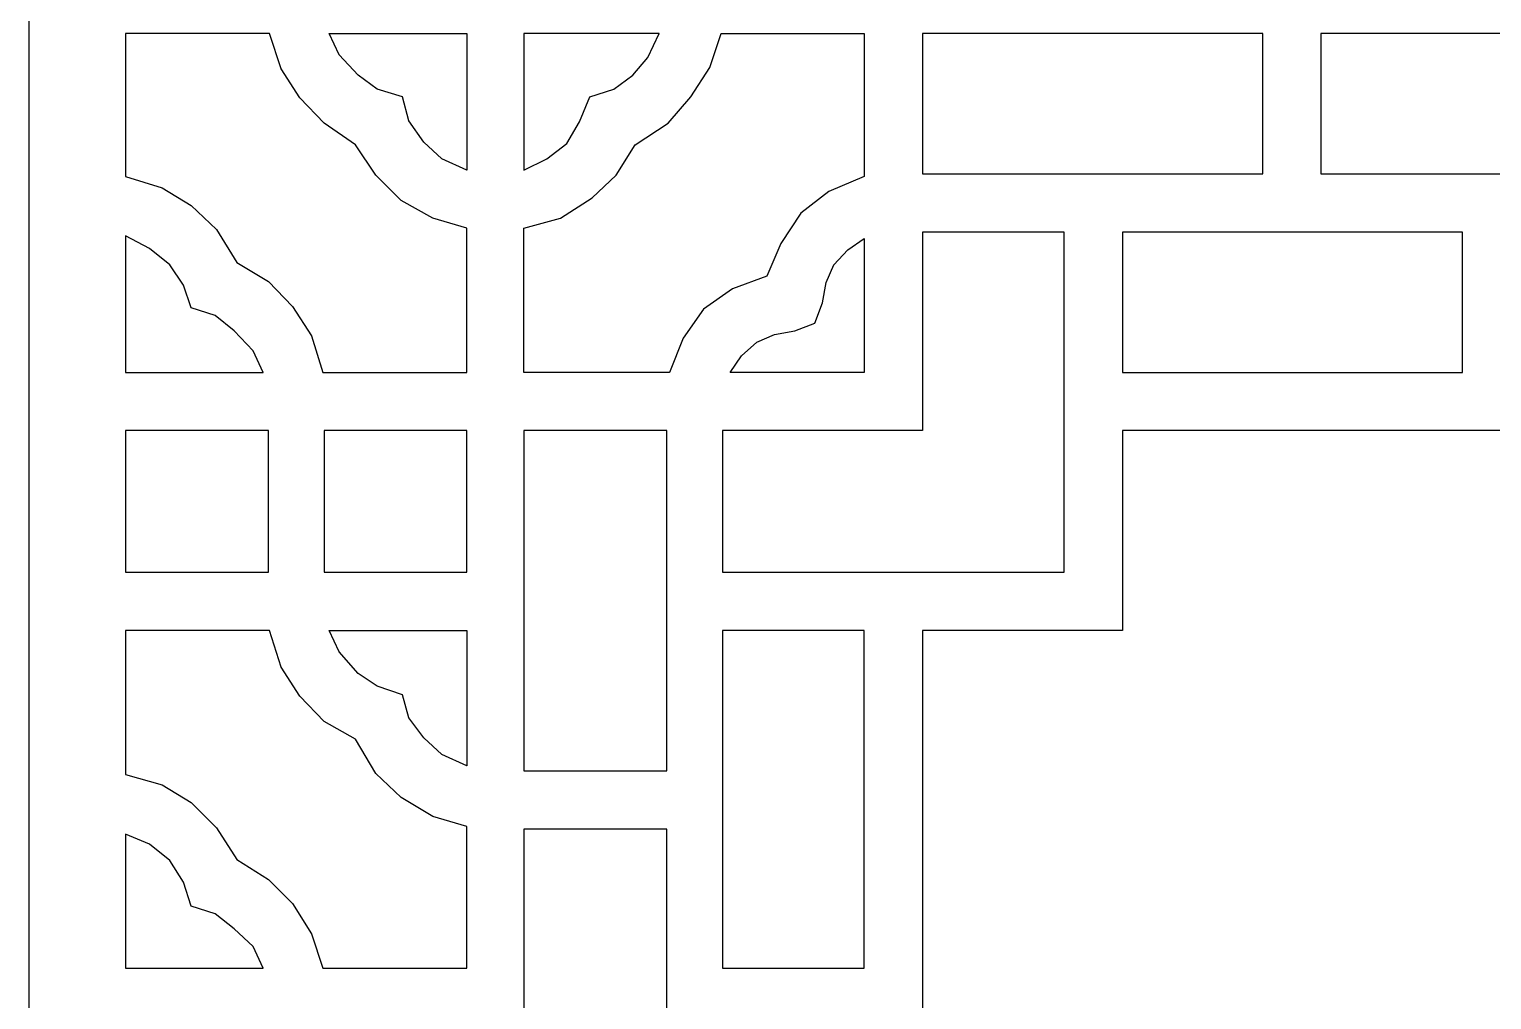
# Model space of a CAD drawing. Header units: centimetres. Extents: x -7.3 to 6.6, y -14.2 to 14.1.
# Drawn here: x -7.28 to -0.32, y 7.09 to 11.71 of the extents above; entities that cross this region are included whole.
import ezdxf

# ---------------------------------------------------------------- set-up
doc = ezdxf.new("R2010")
doc.units = ezdxf.units.CM
doc.header["$MEASUREMENT"] = 0

msp = doc.modelspace()

# ---------------------------------------------------------------- linework, layer by layer
at = {"color": 242}
for points, knots in [([(-7.28151, 14.0501), (-7.28151, 14.0501), (-7.28151, 0.1289), (-7.28151, 0.1289), (-7.28151, 0.1289), (-7.28151, 0.1289), (6.62763, 0.1289), (6.62763, 0.1289), (6.62763, 0.1289), (6.62763, 0.1289), (6.62763, 14.0501), (6.62763, 14.0501), (6.62763, 14.0501), (6.62763, 14.0501), (-7.28151, 14.0501), (-7.28151, 14.0501)], [0, 0, 0, 0, 0.2, 0.2, 0.2, 0.2, 0.4, 0.4, 0.4, 0.4, 0.6, 0.6, 0.6, 0.6, 1, 1, 1, 1]), ([(-5.88459, 10.07605), (-5.88459, 10.07605), (-5.93874, 10.25069), (-5.93874, 10.25069), (-5.93874, 10.25069), (-5.93874, 10.25069), (-6.02908, 10.38916), (-6.02908, 10.38916), (-6.02908, 10.38916), (-6.02908, 10.38916), (-6.14351, 10.50959), (-6.14351, 10.50959), (-6.14351, 10.50959), (-6.14351, 10.50959), (-6.29403, 10.59989), (-6.29403, 10.59989), (-6.29403, 10.59989), (-6.29403, 10.59989), (-6.39033, 10.75643), (-6.39033, 10.75643), (-6.39033, 10.75643), (-6.39033, 10.75643), (-6.51078, 10.87093), (-6.51078, 10.87093), (-6.51078, 10.87093), (-6.51078, 10.87093), (-6.6493, 10.95517), (-6.6493, 10.95517), (-6.6493, 10.95517), (-6.6493, 10.95517), (-6.8239, 11.00935), (-6.8239, 11.00935), (-6.8239, 11.00935), (-6.8239, 11.00935), (-6.8239, 11.68975), (-6.8239, 11.68975), (-6.8239, 11.68975), (-6.8239, 11.68975), (-6.13744, 11.68975), (-6.13744, 11.68975), (-6.13744, 11.68975), (-6.13744, 11.68975), (-6.08326, 11.52113), (-6.08326, 11.52113), (-6.08326, 11.52113), (-6.08326, 11.52113), (-5.99295, 11.38271), (-5.99295, 11.38271), (-5.99295, 11.38271), (-5.99295, 11.38271), (-5.87853, 11.26222), (-5.87853, 11.26222), (-5.87853, 11.26222), (-5.87853, 11.26222), (-5.72802, 11.1599), (-5.72802, 11.1599), (-5.72802, 11.1599), (-5.72802, 11.1599), (-5.63167, 11.0154), (-5.63167, 11.0154), (-5.63167, 11.0154), (-5.63167, 11.0154), (-5.51122, 10.89493), (-5.51122, 10.89493), (-5.51122, 10.89493), (-5.51122, 10.89493), (-5.36072, 10.81069), (-5.36072, 10.81069), (-5.36072, 10.81069), (-5.36072, 10.81069), (-5.19813, 10.76245), (-5.19813, 10.76245), (-5.19813, 10.76245), (-5.19813, 10.76245), (-5.19813, 10.07605), (-5.19813, 10.07605), (-5.19813, 10.07605), (-5.19813, 10.07605), (-5.88459, 10.07605), (-5.88459, 10.07605)], [0, 0, 0, 0, 0.047619, 0.047619, 0.047619, 0.047619, 0.0952381, 0.0952381, 0.0952381, 0.0952381, 0.1428571, 0.1428571, 0.1428571, 0.1428571, 0.1904762, 0.1904762, 0.1904762, 0.1904762, 0.2380952, 0.2380952, 0.2380952, 0.2380952, 0.2857143, 0.2857143, 0.2857143, 0.2857143, 0.3333333, 0.3333333, 0.3333333, 0.3333333, 0.3809524, 0.3809524, 0.3809524, 0.3809524, 0.4285714, 0.4285714, 0.4285714, 0.4285714, 0.4761905, 0.4761905, 0.4761905, 0.4761905, 0.5238095, 0.5238095, 0.5238095, 0.5238095, 0.5714286, 0.5714286, 0.5714286, 0.5714286, 0.6190476, 0.6190476, 0.6190476, 0.6190476, 0.6666667, 0.6666667, 0.6666667, 0.6666667, 0.7142857, 0.7142857, 0.7142857, 0.7142857, 0.7619048, 0.7619048, 0.7619048, 0.7619048, 0.8095238, 0.8095238, 0.8095238, 0.8095238, 0.8571429, 0.8571429, 0.8571429, 0.8571429, 0.9047619, 0.9047619, 0.9047619, 0.9047619, 1, 1, 1, 1]), ([(-5.19813, 11.03946), (-5.19813, 11.03946), (-5.19813, 11.68975), (-5.19813, 11.68975), (-5.19813, 11.68975), (-5.19813, 11.68975), (-5.85446, 11.68975), (-5.85446, 11.68975), (-5.85446, 11.68975), (-5.85446, 11.68975), (-5.80629, 11.58746), (-5.80629, 11.58746), (-5.80629, 11.58746), (-5.80629, 11.58746), (-5.71595, 11.49108), (-5.71595, 11.49108), (-5.71595, 11.49108), (-5.71595, 11.49108), (-5.62564, 11.4248), (-5.62564, 11.4248), (-5.62564, 11.4248), (-5.62564, 11.4248), (-5.50524, 11.38871), (-5.50524, 11.38871), (-5.50524, 11.38871), (-5.50524, 11.38871), (-5.47509, 11.27428), (-5.47509, 11.27428), (-5.47509, 11.27428), (-5.47509, 11.27428), (-5.40286, 11.17194), (-5.40286, 11.17194), (-5.40286, 11.17194), (-5.40286, 11.17194), (-5.31855, 11.09366), (-5.31855, 11.09366), (-5.31855, 11.09366), (-5.31855, 11.09366), (-5.19813, 11.03946), (-5.19813, 11.03946)], [0, 0, 0, 0, 0.0909091, 0.0909091, 0.0909091, 0.0909091, 0.1818182, 0.1818182, 0.1818182, 0.1818182, 0.2727273, 0.2727273, 0.2727273, 0.2727273, 0.3636364, 0.3636364, 0.3636364, 0.3636364, 0.4545455, 0.4545455, 0.4545455, 0.4545455, 0.5454545, 0.5454545, 0.5454545, 0.5454545, 0.6363636, 0.6363636, 0.6363636, 0.6363636, 0.7272727, 0.7272727, 0.7272727, 0.7272727, 0.8181818, 0.8181818, 0.8181818, 0.8181818, 1, 1, 1, 1]), ([(-4.9272, 11.68975), (-4.9272, 11.68975), (-4.28292, 11.68975), (-4.28292, 11.68975), (-4.28292, 11.68975), (-4.28292, 11.68975), (-4.3371, 11.5754), (-4.3371, 11.5754), (-4.3371, 11.5754), (-4.3371, 11.5754), (-4.40933, 11.49108), (-4.40933, 11.49108), (-4.40933, 11.49108), (-4.40933, 11.49108), (-4.49966, 11.4248), (-4.49966, 11.4248), (-4.49966, 11.4248), (-4.49966, 11.4248), (-4.61412, 11.38871), (-4.61412, 11.38871), (-4.61412, 11.38871), (-4.61412, 11.38871), (-4.66227, 11.26825), (-4.66227, 11.26825), (-4.66227, 11.26825), (-4.66227, 11.26825), (-4.72249, 11.16592), (-4.72249, 11.16592), (-4.72249, 11.16592), (-4.72249, 11.16592), (-4.81875, 11.09366), (-4.81875, 11.09366), (-4.81875, 11.09366), (-4.81875, 11.09366), (-4.9272, 11.03946), (-4.9272, 11.03946), (-4.9272, 11.03946), (-4.9272, 11.03946), (-4.9272, 11.68975), (-4.9272, 11.68975)], [0, 0, 0, 0, 0.0909091, 0.0909091, 0.0909091, 0.0909091, 0.1818182, 0.1818182, 0.1818182, 0.1818182, 0.2727273, 0.2727273, 0.2727273, 0.2727273, 0.3636364, 0.3636364, 0.3636364, 0.3636364, 0.4545455, 0.4545455, 0.4545455, 0.4545455, 0.5454545, 0.5454545, 0.5454545, 0.5454545, 0.6363636, 0.6363636, 0.6363636, 0.6363636, 0.7272727, 0.7272727, 0.7272727, 0.7272727, 0.8181818, 0.8181818, 0.8181818, 0.8181818, 1, 1, 1, 1]), ([(-3.30746, 11.00935), (-3.30746, 11.00935), (-3.30746, 11.68975), (-3.30746, 11.68975), (-3.30746, 11.68975), (-3.30746, 11.68975), (-3.98784, 11.68975), (-3.98784, 11.68975), (-3.98784, 11.68975), (-3.98784, 11.68975), (-4.0421, 11.52717), (-4.0421, 11.52717), (-4.0421, 11.52717), (-4.0421, 11.52717), (-4.13238, 11.38871), (-4.13238, 11.38871), (-4.13238, 11.38871), (-4.13238, 11.38871), (-4.24076, 11.26222), (-4.24076, 11.26222), (-4.24076, 11.26222), (-4.24076, 11.26222), (-4.39725, 11.1599), (-4.39725, 11.1599), (-4.39725, 11.1599), (-4.39725, 11.1599), (-4.48763, 11.0154), (-4.48763, 11.0154), (-4.48763, 11.0154), (-4.48763, 11.0154), (-4.60206, 10.90695), (-4.60206, 10.90695), (-4.60206, 10.90695), (-4.60206, 10.90695), (-4.75254, 10.81069), (-4.75254, 10.81069), (-4.75254, 10.81069), (-4.75254, 10.81069), (-4.9272, 10.76245), (-4.9272, 10.76245), (-4.9272, 10.76245), (-4.9272, 10.76245), (-4.9272, 10.07605), (-4.9272, 10.07605), (-4.9272, 10.07605), (-4.9272, 10.07605), (-4.23473, 10.07605), (-4.23473, 10.07605), (-4.23473, 10.07605), (-4.23473, 10.07605), (-4.1685, 10.23861), (-4.1685, 10.23861), (-4.1685, 10.23861), (-4.1685, 10.23861), (-4.07215, 10.37712), (-4.07215, 10.37712), (-4.07215, 10.37712), (-4.07215, 10.37712), (-3.9337, 10.47347), (-3.9337, 10.47347), (-3.9337, 10.47347), (-3.9337, 10.47347), (-3.7711, 10.53372), (-3.7711, 10.53372), (-3.7711, 10.53372), (-3.7711, 10.53372), (-3.70486, 10.69021), (-3.70486, 10.69021), (-3.70486, 10.69021), (-3.70486, 10.69021), (-3.60851, 10.83471), (-3.60851, 10.83471), (-3.60851, 10.83471), (-3.60851, 10.83471), (-3.47604, 10.93709), (-3.47604, 10.93709), (-3.47604, 10.93709), (-3.47604, 10.93709), (-3.30746, 11.00935), (-3.30746, 11.00935)], [0, 0, 0, 0, 0.047619, 0.047619, 0.047619, 0.047619, 0.0952381, 0.0952381, 0.0952381, 0.0952381, 0.1428571, 0.1428571, 0.1428571, 0.1428571, 0.1904762, 0.1904762, 0.1904762, 0.1904762, 0.2380952, 0.2380952, 0.2380952, 0.2380952, 0.2857143, 0.2857143, 0.2857143, 0.2857143, 0.3333333, 0.3333333, 0.3333333, 0.3333333, 0.3809524, 0.3809524, 0.3809524, 0.3809524, 0.4285714, 0.4285714, 0.4285714, 0.4285714, 0.4761905, 0.4761905, 0.4761905, 0.4761905, 0.5238095, 0.5238095, 0.5238095, 0.5238095, 0.5714286, 0.5714286, 0.5714286, 0.5714286, 0.6190476, 0.6190476, 0.6190476, 0.6190476, 0.6666667, 0.6666667, 0.6666667, 0.6666667, 0.7142857, 0.7142857, 0.7142857, 0.7142857, 0.7619048, 0.7619048, 0.7619048, 0.7619048, 0.8095238, 0.8095238, 0.8095238, 0.8095238, 0.8571429, 0.8571429, 0.8571429, 0.8571429, 0.9047619, 0.9047619, 0.9047619, 0.9047619, 1, 1, 1, 1]), ([(-3.0305, 11.02139), (-3.0305, 11.02139), (-3.0305, 11.68975), (-3.0305, 11.68975), (-3.0305, 11.68975), (-3.0305, 11.68975), (-1.41078, 11.68975), (-1.41078, 11.68975), (-1.41078, 11.68975), (-1.41078, 11.68975), (-1.41078, 11.02139), (-1.41078, 11.02139), (-1.41078, 11.02139), (-1.41078, 11.02139), (-3.0305, 11.02139), (-3.0305, 11.02139)], [0, 0, 0, 0, 0.2, 0.2, 0.2, 0.2, 0.4, 0.4, 0.4, 0.4, 0.6, 0.6, 0.6, 0.6, 1, 1, 1, 1]), ([(-1.1338, 11.68975), (-1.1338, 11.68975), (-0.32697, 11.68975), (-0.32697, 11.68975), (-0.32697, 11.68975), (-0.32697, 11.68975), (0.4799, 11.68975), (0.4799, 11.68975), (0.4799, 11.68975), (0.4799, 11.68975), (0.4799, 11.02139), (0.4799, 11.02139), (0.4799, 11.02139), (0.4799, 11.02139), (-0.32697, 11.02139), (-0.32697, 11.02139), (-0.32697, 11.02139), (-0.32697, 11.02139), (-1.1338, 11.02139), (-1.1338, 11.02139), (-1.1338, 11.02139), (-1.1338, 11.02139), (-1.1338, 11.68975), (-1.1338, 11.68975)], [0, 0, 0, 0, 0.1428571, 0.1428571, 0.1428571, 0.1428571, 0.2857143, 0.2857143, 0.2857143, 0.2857143, 0.4285714, 0.4285714, 0.4285714, 0.4285714, 0.5714286, 0.5714286, 0.5714286, 0.5714286, 0.7142857, 0.7142857, 0.7142857, 0.7142857, 1, 1, 1, 1]), ([(-6.16759, 10.07605), (-6.16759, 10.07605), (-6.8239, 10.07605), (-6.8239, 10.07605), (-6.8239, 10.07605), (-6.8239, 10.07605), (-6.8239, 10.72636), (-6.8239, 10.72636), (-6.8239, 10.72636), (-6.8239, 10.72636), (-6.70947, 10.66613), (-6.70947, 10.66613), (-6.70947, 10.66613), (-6.70947, 10.66613), (-6.61317, 10.58785), (-6.61317, 10.58785), (-6.61317, 10.58785), (-6.61317, 10.58785), (-6.5469, 10.49154), (-6.5469, 10.49154), (-6.5469, 10.49154), (-6.5469, 10.49154), (-6.51078, 10.38311), (-6.51078, 10.38311), (-6.51078, 10.38311), (-6.51078, 10.38311), (-6.39633, 10.34701), (-6.39633, 10.34701), (-6.39633, 10.34701), (-6.39633, 10.34701), (-6.30608, 10.27478), (-6.30608, 10.27478), (-6.30608, 10.27478), (-6.30608, 10.27478), (-6.21573, 10.17843), (-6.21573, 10.17843), (-6.21573, 10.17843), (-6.21573, 10.17843), (-6.16759, 10.07605), (-6.16759, 10.07605)], [0, 0, 0, 0, 0.0909091, 0.0909091, 0.0909091, 0.0909091, 0.1818182, 0.1818182, 0.1818182, 0.1818182, 0.2727273, 0.2727273, 0.2727273, 0.2727273, 0.3636364, 0.3636364, 0.3636364, 0.3636364, 0.4545455, 0.4545455, 0.4545455, 0.4545455, 0.5454545, 0.5454545, 0.5454545, 0.5454545, 0.6363636, 0.6363636, 0.6363636, 0.6363636, 0.7272727, 0.7272727, 0.7272727, 0.7272727, 0.8181818, 0.8181818, 0.8181818, 0.8181818, 1, 1, 1, 1]), ([(-3.98183, 9.79905), (-3.98183, 9.79905), (-3.0305, 9.79905), (-3.0305, 9.79905), (-3.0305, 9.79905), (-3.0305, 9.79905), (-3.0305, 10.74443), (-3.0305, 10.74443), (-3.0305, 10.74443), (-3.0305, 10.74443), (-2.35617, 10.74443), (-2.35617, 10.74443), (-2.35617, 10.74443), (-2.35617, 10.74443), (-2.35617, 9.12468), (-2.35617, 9.12468), (-2.35617, 9.12468), (-2.35617, 9.12468), (-3.98183, 9.12468), (-3.98183, 9.12468), (-3.98183, 9.12468), (-3.98183, 9.12468), (-3.98183, 9.79905), (-3.98183, 9.79905)], [0, 0, 0, 0, 0.1428571, 0.1428571, 0.1428571, 0.1428571, 0.2857143, 0.2857143, 0.2857143, 0.2857143, 0.4285714, 0.4285714, 0.4285714, 0.4285714, 0.5714286, 0.5714286, 0.5714286, 0.5714286, 0.7142857, 0.7142857, 0.7142857, 0.7142857, 1, 1, 1, 1]), ([(-2.0791, 10.07605), (-2.0791, 10.07605), (-2.0791, 10.74443), (-2.0791, 10.74443), (-2.0791, 10.74443), (-2.0791, 10.74443), (-0.45943, 10.74443), (-0.45943, 10.74443), (-0.45943, 10.74443), (-0.45943, 10.74443), (-0.45943, 10.07605), (-0.45943, 10.07605), (-0.45943, 10.07605), (-0.45943, 10.07605), (-2.0791, 10.07605), (-2.0791, 10.07605)], [0, 0, 0, 0, 0.2, 0.2, 0.2, 0.2, 0.4, 0.4, 0.4, 0.4, 0.6, 0.6, 0.6, 0.6, 1, 1, 1, 1]), ([(-3.94574, 10.07605), (-3.94574, 10.07605), (-3.30746, 10.07605), (-3.30746, 10.07605), (-3.30746, 10.07605), (-3.30746, 10.07605), (-3.30746, 10.71434), (-3.30746, 10.71434), (-3.30746, 10.71434), (-3.30746, 10.71434), (-3.38572, 10.66015), (-3.38572, 10.66015), (-3.38572, 10.66015), (-3.38572, 10.66015), (-3.45197, 10.58785), (-3.45197, 10.58785), (-3.45197, 10.58785), (-3.45197, 10.58785), (-3.48811, 10.50361), (-3.48811, 10.50361), (-3.48811, 10.50361), (-3.48811, 10.50361), (-3.50619, 10.40721), (-3.50619, 10.40721), (-3.50619, 10.40721), (-3.50619, 10.40721), (-3.54225, 10.31084), (-3.54225, 10.31084), (-3.54225, 10.31084), (-3.54225, 10.31084), (-3.63861, 10.27478), (-3.63861, 10.27478), (-3.63861, 10.27478), (-3.63861, 10.27478), (-3.73497, 10.2567), (-3.73497, 10.2567), (-3.73497, 10.2567), (-3.73497, 10.2567), (-3.81926, 10.22059), (-3.81926, 10.22059), (-3.81926, 10.22059), (-3.81926, 10.22059), (-3.89151, 10.15431), (-3.89151, 10.15431), (-3.89151, 10.15431), (-3.89151, 10.15431), (-3.94574, 10.07605), (-3.94574, 10.07605)], [0, 0, 0, 0, 0.0769231, 0.0769231, 0.0769231, 0.0769231, 0.1538462, 0.1538462, 0.1538462, 0.1538462, 0.2307692, 0.2307692, 0.2307692, 0.2307692, 0.3076923, 0.3076923, 0.3076923, 0.3076923, 0.3846154, 0.3846154, 0.3846154, 0.3846154, 0.4615385, 0.4615385, 0.4615385, 0.4615385, 0.5384615, 0.5384615, 0.5384615, 0.5384615, 0.6153846, 0.6153846, 0.6153846, 0.6153846, 0.6923077, 0.6923077, 0.6923077, 0.6923077, 0.7692308, 0.7692308, 0.7692308, 0.7692308, 0.8461538, 0.8461538, 0.8461538, 0.8461538, 1, 1, 1, 1]), ([(-6.14351, 9.12468), (-6.14351, 9.12468), (-6.8239, 9.12468), (-6.8239, 9.12468), (-6.8239, 9.12468), (-6.8239, 9.12468), (-6.8239, 9.79905), (-6.8239, 9.79905), (-6.8239, 9.79905), (-6.8239, 9.79905), (-6.14351, 9.79905), (-6.14351, 9.79905), (-6.14351, 9.79905), (-6.14351, 9.79905), (-6.14351, 9.12468), (-6.14351, 9.12468)], [0, 0, 0, 0, 0.2, 0.2, 0.2, 0.2, 0.4, 0.4, 0.4, 0.4, 0.6, 0.6, 0.6, 0.6, 1, 1, 1, 1]), ([(-5.19813, 9.12468), (-5.19813, 9.12468), (-5.87853, 9.12468), (-5.87853, 9.12468), (-5.87853, 9.12468), (-5.87853, 9.12468), (-5.87853, 9.79905), (-5.87853, 9.79905), (-5.87853, 9.79905), (-5.87853, 9.79905), (-5.19813, 9.79905), (-5.19813, 9.79905), (-5.19813, 9.79905), (-5.19813, 9.79905), (-5.19813, 9.12468), (-5.19813, 9.12468)], [0, 0, 0, 0, 0.2, 0.2, 0.2, 0.2, 0.4, 0.4, 0.4, 0.4, 0.6, 0.6, 0.6, 0.6, 1, 1, 1, 1]), ([(-4.9272, 9.79905), (-4.9272, 9.79905), (-4.24681, 9.79905), (-4.24681, 9.79905), (-4.24681, 9.79905), (-4.24681, 9.79905), (-4.24681, 8.17937), (-4.24681, 8.17937), (-4.24681, 8.17937), (-4.24681, 8.17937), (-4.9272, 8.17937), (-4.9272, 8.17937), (-4.9272, 8.17937), (-4.9272, 8.17937), (-4.9272, 9.79905), (-4.9272, 9.79905)], [0, 0, 0, 0, 0.2, 0.2, 0.2, 0.2, 0.4, 0.4, 0.4, 0.4, 0.6, 0.6, 0.6, 0.6, 1, 1, 1, 1]), ([(-3.0305, 8.84769), (-3.0305, 8.84769), (-2.0791, 8.84769), (-2.0791, 8.84769), (-2.0791, 8.84769), (-2.0791, 8.84769), (-2.0791, 9.79905), (-2.0791, 9.79905), (-2.0791, 9.79905), (-2.0791, 9.79905), (-0.32697, 9.79905), (-0.32697, 9.79905), (-0.32697, 9.79905), (-0.32697, 9.79905), (1.42526, 9.79905), (1.42526, 9.79905), (1.42526, 9.79905), (1.42526, 9.79905), (1.42526, 8.84769), (1.42526, 8.84769), (1.42526, 8.84769), (1.42526, 8.84769), (2.37658, 8.84769), (2.37658, 8.84769), (2.37658, 8.84769), (2.37658, 8.84769), (2.37658, 7.0895), (2.37658, 7.0895), (2.37658, 7.0895), (2.37658, 7.0895), (2.37658, 5.33732), (2.37658, 5.33732), (2.37658, 5.33732), (2.37658, 5.33732), (1.42526, 5.33732), (1.42526, 5.33732), (1.42526, 5.33732), (1.42526, 5.33732), (1.42526, 4.39201), (1.42526, 4.39201), (1.42526, 4.39201), (1.42526, 4.39201), (-0.32697, 4.39201), (-0.32697, 4.39201), (-0.32697, 4.39201), (-0.32697, 4.39201), (-2.0791, 4.39201), (-2.0791, 4.39201), (-2.0791, 4.39201), (-2.0791, 4.39201), (-2.0791, 5.33732), (-2.0791, 5.33732), (-2.0791, 5.33732), (-2.0791, 5.33732), (-3.0305, 5.33732), (-3.0305, 5.33732), (-3.0305, 5.33732), (-3.0305, 5.33732), (-3.0305, 7.0895), (-3.0305, 7.0895), (-3.0305, 7.0895), (-3.0305, 7.0895), (-3.0305, 8.84769), (-3.0305, 8.84769)], [0, 0, 0, 0, 0.0588235, 0.0588235, 0.0588235, 0.0588235, 0.1176471, 0.1176471, 0.1176471, 0.1176471, 0.1764706, 0.1764706, 0.1764706, 0.1764706, 0.2352941, 0.2352941, 0.2352941, 0.2352941, 0.2941176, 0.2941176, 0.2941176, 0.2941176, 0.3529412, 0.3529412, 0.3529412, 0.3529412, 0.4117647, 0.4117647, 0.4117647, 0.4117647, 0.4705882, 0.4705882, 0.4705882, 0.4705882, 0.5294118, 0.5294118, 0.5294118, 0.5294118, 0.5882353, 0.5882353, 0.5882353, 0.5882353, 0.6470588, 0.6470588, 0.6470588, 0.6470588, 0.7058824, 0.7058824, 0.7058824, 0.7058824, 0.7647059, 0.7647059, 0.7647059, 0.7647059, 0.8235294, 0.8235294, 0.8235294, 0.8235294, 0.8823529, 0.8823529, 0.8823529, 0.8823529, 1, 1, 1, 1]), ([(-6.8239, 8.84769), (-6.8239, 8.84769), (-6.13744, 8.84769), (-6.13744, 8.84769), (-6.13744, 8.84769), (-6.13744, 8.84769), (-6.08326, 8.67313), (-6.08326, 8.67313), (-6.08326, 8.67313), (-6.08326, 8.67313), (-5.99295, 8.5346), (-5.99295, 8.5346), (-5.99295, 8.5346), (-5.99295, 8.5346), (-5.87853, 8.4142), (-5.87853, 8.4142), (-5.87853, 8.4142), (-5.87853, 8.4142), (-5.72802, 8.32988), (-5.72802, 8.32988), (-5.72802, 8.32988), (-5.72802, 8.32988), (-5.63167, 8.16731), (-5.63167, 8.16731), (-5.63167, 8.16731), (-5.63167, 8.16731), (-5.51122, 8.05294), (-5.51122, 8.05294), (-5.51122, 8.05294), (-5.51122, 8.05294), (-5.36072, 7.96256), (-5.36072, 7.96256), (-5.36072, 7.96256), (-5.36072, 7.96256), (-5.19813, 7.9144), (-5.19813, 7.9144), (-5.19813, 7.9144), (-5.19813, 7.9144), (-5.19813, 7.24003), (-5.19813, 7.24003), (-5.19813, 7.24003), (-5.19813, 7.24003), (-5.88459, 7.24003), (-5.88459, 7.24003), (-5.88459, 7.24003), (-5.88459, 7.24003), (-5.93874, 7.40261), (-5.93874, 7.40261), (-5.93874, 7.40261), (-5.93874, 7.40261), (-6.02908, 7.54709), (-6.02908, 7.54709), (-6.02908, 7.54709), (-6.02908, 7.54709), (-6.14351, 7.66153), (-6.14351, 7.66153), (-6.14351, 7.66153), (-6.14351, 7.66153), (-6.29403, 7.75787), (-6.29403, 7.75787), (-6.29403, 7.75787), (-6.29403, 7.75787), (-6.39033, 7.90841), (-6.39033, 7.90841), (-6.39033, 7.90841), (-6.39033, 7.90841), (-6.51078, 8.02884), (-6.51078, 8.02884), (-6.51078, 8.02884), (-6.51078, 8.02884), (-6.6493, 8.11312), (-6.6493, 8.11312), (-6.6493, 8.11312), (-6.6493, 8.11312), (-6.8239, 8.16128), (-6.8239, 8.16128), (-6.8239, 8.16128), (-6.8239, 8.16128), (-6.8239, 8.84769), (-6.8239, 8.84769)], [0, 0, 0, 0, 0.047619, 0.047619, 0.047619, 0.047619, 0.0952381, 0.0952381, 0.0952381, 0.0952381, 0.1428571, 0.1428571, 0.1428571, 0.1428571, 0.1904762, 0.1904762, 0.1904762, 0.1904762, 0.2380952, 0.2380952, 0.2380952, 0.2380952, 0.2857143, 0.2857143, 0.2857143, 0.2857143, 0.3333333, 0.3333333, 0.3333333, 0.3333333, 0.3809524, 0.3809524, 0.3809524, 0.3809524, 0.4285714, 0.4285714, 0.4285714, 0.4285714, 0.4761905, 0.4761905, 0.4761905, 0.4761905, 0.5238095, 0.5238095, 0.5238095, 0.5238095, 0.5714286, 0.5714286, 0.5714286, 0.5714286, 0.6190476, 0.6190476, 0.6190476, 0.6190476, 0.6666667, 0.6666667, 0.6666667, 0.6666667, 0.7142857, 0.7142857, 0.7142857, 0.7142857, 0.7619048, 0.7619048, 0.7619048, 0.7619048, 0.8095238, 0.8095238, 0.8095238, 0.8095238, 0.8571429, 0.8571429, 0.8571429, 0.8571429, 0.9047619, 0.9047619, 0.9047619, 0.9047619, 1, 1, 1, 1]), ([(-5.19813, 8.20346), (-5.19813, 8.20346), (-5.19813, 8.84769), (-5.19813, 8.84769), (-5.19813, 8.84769), (-5.19813, 8.84769), (-5.85446, 8.84769), (-5.85446, 8.84769), (-5.85446, 8.84769), (-5.85446, 8.84769), (-5.80629, 8.74535), (-5.80629, 8.74535), (-5.80629, 8.74535), (-5.80629, 8.74535), (-5.71595, 8.64296), (-5.71595, 8.64296), (-5.71595, 8.64296), (-5.71595, 8.64296), (-5.62564, 8.58279), (-5.62564, 8.58279), (-5.62564, 8.58279), (-5.62564, 8.58279), (-5.50524, 8.54066), (-5.50524, 8.54066), (-5.50524, 8.54066), (-5.50524, 8.54066), (-5.47509, 8.43227), (-5.47509, 8.43227), (-5.47509, 8.43227), (-5.47509, 8.43227), (-5.40286, 8.33591), (-5.40286, 8.33591), (-5.40286, 8.33591), (-5.40286, 8.33591), (-5.31855, 8.25761), (-5.31855, 8.25761), (-5.31855, 8.25761), (-5.31855, 8.25761), (-5.19813, 8.20346), (-5.19813, 8.20346)], [0, 0, 0, 0, 0.0909091, 0.0909091, 0.0909091, 0.0909091, 0.1818182, 0.1818182, 0.1818182, 0.1818182, 0.2727273, 0.2727273, 0.2727273, 0.2727273, 0.3636364, 0.3636364, 0.3636364, 0.3636364, 0.4545455, 0.4545455, 0.4545455, 0.4545455, 0.5454545, 0.5454545, 0.5454545, 0.5454545, 0.6363636, 0.6363636, 0.6363636, 0.6363636, 0.7272727, 0.7272727, 0.7272727, 0.7272727, 0.8181818, 0.8181818, 0.8181818, 0.8181818, 1, 1, 1, 1]), ([(-3.98183, 8.84769), (-3.98183, 8.84769), (-3.30746, 8.84769), (-3.30746, 8.84769), (-3.30746, 8.84769), (-3.30746, 8.84769), (-3.30746, 7.24003), (-3.30746, 7.24003), (-3.30746, 7.24003), (-3.30746, 7.24003), (-3.98183, 7.24003), (-3.98183, 7.24003), (-3.98183, 7.24003), (-3.98183, 7.24003), (-3.98183, 8.84769), (-3.98183, 8.84769)], [0, 0, 0, 0, 0.2, 0.2, 0.2, 0.2, 0.4, 0.4, 0.4, 0.4, 0.6, 0.6, 0.6, 0.6, 1, 1, 1, 1]), ([(-6.16759, 7.24003), (-6.16759, 7.24003), (-6.8239, 7.24003), (-6.8239, 7.24003), (-6.8239, 7.24003), (-6.8239, 7.24003), (-6.8239, 7.87827), (-6.8239, 7.87827), (-6.8239, 7.87827), (-6.8239, 7.87827), (-6.70947, 7.83011), (-6.70947, 7.83011), (-6.70947, 7.83011), (-6.70947, 7.83011), (-6.61317, 7.75187), (-6.61317, 7.75187), (-6.61317, 7.75187), (-6.61317, 7.75187), (-6.5469, 7.64948), (-6.5469, 7.64948), (-6.5469, 7.64948), (-6.5469, 7.64948), (-6.51078, 7.53512), (-6.51078, 7.53512), (-6.51078, 7.53512), (-6.51078, 7.53512), (-6.39633, 7.49897), (-6.39633, 7.49897), (-6.39633, 7.49897), (-6.39633, 7.49897), (-6.30608, 7.4267), (-6.30608, 7.4267), (-6.30608, 7.4267), (-6.30608, 7.4267), (-6.21573, 7.34241), (-6.21573, 7.34241), (-6.21573, 7.34241), (-6.21573, 7.34241), (-6.16759, 7.24003), (-6.16759, 7.24003)], [0, 0, 0, 0, 0.0909091, 0.0909091, 0.0909091, 0.0909091, 0.1818182, 0.1818182, 0.1818182, 0.1818182, 0.2727273, 0.2727273, 0.2727273, 0.2727273, 0.3636364, 0.3636364, 0.3636364, 0.3636364, 0.4545455, 0.4545455, 0.4545455, 0.4545455, 0.5454545, 0.5454545, 0.5454545, 0.5454545, 0.6363636, 0.6363636, 0.6363636, 0.6363636, 0.7272727, 0.7272727, 0.7272727, 0.7272727, 0.8181818, 0.8181818, 0.8181818, 0.8181818, 1, 1, 1, 1]), ([(-4.9272, 6.28869), (-4.9272, 6.28869), (-4.9272, 7.0895), (-4.9272, 7.0895), (-4.9272, 7.0895), (-4.9272, 7.0895), (-4.9272, 7.90239), (-4.9272, 7.90239), (-4.9272, 7.90239), (-4.9272, 7.90239), (-4.24681, 7.90239), (-4.24681, 7.90239), (-4.24681, 7.90239), (-4.24681, 7.90239), (-4.24681, 7.0895), (-4.24681, 7.0895), (-4.24681, 7.0895), (-4.24681, 7.0895), (-4.24681, 6.28869), (-4.24681, 6.28869), (-4.24681, 6.28869), (-4.24681, 6.28869), (-4.9272, 6.28869), (-4.9272, 6.28869)], [0, 0, 0, 0, 0.1428571, 0.1428571, 0.1428571, 0.1428571, 0.2857143, 0.2857143, 0.2857143, 0.2857143, 0.4285714, 0.4285714, 0.4285714, 0.4285714, 0.5714286, 0.5714286, 0.5714286, 0.5714286, 0.7142857, 0.7142857, 0.7142857, 0.7142857, 1, 1, 1, 1])]:
    msp.add_open_spline(points, degree=3, knots=knots, dxfattribs=at)
at = {"lineweight": 9}
for points, knots in [([(-7.28151, 14.0501), (-7.28151, 14.0501), (-7.28151, 0.1289), (-7.28151, 0.1289), (-7.28151, 0.1289), (-7.28151, 0.1289), (6.62763, 0.1289), (6.62763, 0.1289), (6.62763, 0.1289), (6.62763, 0.1289), (6.62763, 14.0501), (6.62763, 14.0501), (6.62763, 14.0501), (6.62763, 14.0501), (-7.28151, 14.0501), (-7.28151, 14.0501)], [0, 0, 0, 0, 0.2, 0.2, 0.2, 0.2, 0.4, 0.4, 0.4, 0.4, 0.6, 0.6, 0.6, 0.6, 1, 1, 1, 1]), ([(-5.88459, 10.07605), (-5.88459, 10.07605), (-5.93874, 10.25069), (-5.93874, 10.25069), (-5.93874, 10.25069), (-5.93874, 10.25069), (-6.02908, 10.38916), (-6.02908, 10.38916), (-6.02908, 10.38916), (-6.02908, 10.38916), (-6.14351, 10.50959), (-6.14351, 10.50959), (-6.14351, 10.50959), (-6.14351, 10.50959), (-6.29403, 10.59989), (-6.29403, 10.59989), (-6.29403, 10.59989), (-6.29403, 10.59989), (-6.39033, 10.75643), (-6.39033, 10.75643), (-6.39033, 10.75643), (-6.39033, 10.75643), (-6.51078, 10.87093), (-6.51078, 10.87093), (-6.51078, 10.87093), (-6.51078, 10.87093), (-6.6493, 10.95517), (-6.6493, 10.95517), (-6.6493, 10.95517), (-6.6493, 10.95517), (-6.8239, 11.00935), (-6.8239, 11.00935), (-6.8239, 11.00935), (-6.8239, 11.00935), (-6.8239, 11.68975), (-6.8239, 11.68975), (-6.8239, 11.68975), (-6.8239, 11.68975), (-6.13744, 11.68975), (-6.13744, 11.68975), (-6.13744, 11.68975), (-6.13744, 11.68975), (-6.08326, 11.52113), (-6.08326, 11.52113), (-6.08326, 11.52113), (-6.08326, 11.52113), (-5.99295, 11.38271), (-5.99295, 11.38271), (-5.99295, 11.38271), (-5.99295, 11.38271), (-5.87853, 11.26222), (-5.87853, 11.26222), (-5.87853, 11.26222), (-5.87853, 11.26222), (-5.72802, 11.1599), (-5.72802, 11.1599), (-5.72802, 11.1599), (-5.72802, 11.1599), (-5.63167, 11.0154), (-5.63167, 11.0154), (-5.63167, 11.0154), (-5.63167, 11.0154), (-5.51122, 10.89493), (-5.51122, 10.89493), (-5.51122, 10.89493), (-5.51122, 10.89493), (-5.36072, 10.81069), (-5.36072, 10.81069), (-5.36072, 10.81069), (-5.36072, 10.81069), (-5.19813, 10.76245), (-5.19813, 10.76245), (-5.19813, 10.76245), (-5.19813, 10.76245), (-5.19813, 10.07605), (-5.19813, 10.07605), (-5.19813, 10.07605), (-5.19813, 10.07605), (-5.88459, 10.07605), (-5.88459, 10.07605)], [0, 0, 0, 0, 0.047619, 0.047619, 0.047619, 0.047619, 0.0952381, 0.0952381, 0.0952381, 0.0952381, 0.1428571, 0.1428571, 0.1428571, 0.1428571, 0.1904762, 0.1904762, 0.1904762, 0.1904762, 0.2380952, 0.2380952, 0.2380952, 0.2380952, 0.2857143, 0.2857143, 0.2857143, 0.2857143, 0.3333333, 0.3333333, 0.3333333, 0.3333333, 0.3809524, 0.3809524, 0.3809524, 0.3809524, 0.4285714, 0.4285714, 0.4285714, 0.4285714, 0.4761905, 0.4761905, 0.4761905, 0.4761905, 0.5238095, 0.5238095, 0.5238095, 0.5238095, 0.5714286, 0.5714286, 0.5714286, 0.5714286, 0.6190476, 0.6190476, 0.6190476, 0.6190476, 0.6666667, 0.6666667, 0.6666667, 0.6666667, 0.7142857, 0.7142857, 0.7142857, 0.7142857, 0.7619048, 0.7619048, 0.7619048, 0.7619048, 0.8095238, 0.8095238, 0.8095238, 0.8095238, 0.8571429, 0.8571429, 0.8571429, 0.8571429, 0.9047619, 0.9047619, 0.9047619, 0.9047619, 1, 1, 1, 1]), ([(-5.19813, 11.03946), (-5.19813, 11.03946), (-5.19813, 11.68975), (-5.19813, 11.68975), (-5.19813, 11.68975), (-5.19813, 11.68975), (-5.85446, 11.68975), (-5.85446, 11.68975), (-5.85446, 11.68975), (-5.85446, 11.68975), (-5.80629, 11.58746), (-5.80629, 11.58746), (-5.80629, 11.58746), (-5.80629, 11.58746), (-5.71595, 11.49108), (-5.71595, 11.49108), (-5.71595, 11.49108), (-5.71595, 11.49108), (-5.62564, 11.4248), (-5.62564, 11.4248), (-5.62564, 11.4248), (-5.62564, 11.4248), (-5.50524, 11.38871), (-5.50524, 11.38871), (-5.50524, 11.38871), (-5.50524, 11.38871), (-5.47509, 11.27428), (-5.47509, 11.27428), (-5.47509, 11.27428), (-5.47509, 11.27428), (-5.40286, 11.17194), (-5.40286, 11.17194), (-5.40286, 11.17194), (-5.40286, 11.17194), (-5.31855, 11.09366), (-5.31855, 11.09366), (-5.31855, 11.09366), (-5.31855, 11.09366), (-5.19813, 11.03946), (-5.19813, 11.03946)], [0, 0, 0, 0, 0.0909091, 0.0909091, 0.0909091, 0.0909091, 0.1818182, 0.1818182, 0.1818182, 0.1818182, 0.2727273, 0.2727273, 0.2727273, 0.2727273, 0.3636364, 0.3636364, 0.3636364, 0.3636364, 0.4545455, 0.4545455, 0.4545455, 0.4545455, 0.5454545, 0.5454545, 0.5454545, 0.5454545, 0.6363636, 0.6363636, 0.6363636, 0.6363636, 0.7272727, 0.7272727, 0.7272727, 0.7272727, 0.8181818, 0.8181818, 0.8181818, 0.8181818, 1, 1, 1, 1]), ([(-4.9272, 11.68975), (-4.9272, 11.68975), (-4.28292, 11.68975), (-4.28292, 11.68975), (-4.28292, 11.68975), (-4.28292, 11.68975), (-4.3371, 11.5754), (-4.3371, 11.5754), (-4.3371, 11.5754), (-4.3371, 11.5754), (-4.40933, 11.49108), (-4.40933, 11.49108), (-4.40933, 11.49108), (-4.40933, 11.49108), (-4.49966, 11.4248), (-4.49966, 11.4248), (-4.49966, 11.4248), (-4.49966, 11.4248), (-4.61412, 11.38871), (-4.61412, 11.38871), (-4.61412, 11.38871), (-4.61412, 11.38871), (-4.66227, 11.26825), (-4.66227, 11.26825), (-4.66227, 11.26825), (-4.66227, 11.26825), (-4.72249, 11.16592), (-4.72249, 11.16592), (-4.72249, 11.16592), (-4.72249, 11.16592), (-4.81875, 11.09366), (-4.81875, 11.09366), (-4.81875, 11.09366), (-4.81875, 11.09366), (-4.9272, 11.03946), (-4.9272, 11.03946), (-4.9272, 11.03946), (-4.9272, 11.03946), (-4.9272, 11.68975), (-4.9272, 11.68975)], [0, 0, 0, 0, 0.0909091, 0.0909091, 0.0909091, 0.0909091, 0.1818182, 0.1818182, 0.1818182, 0.1818182, 0.2727273, 0.2727273, 0.2727273, 0.2727273, 0.3636364, 0.3636364, 0.3636364, 0.3636364, 0.4545455, 0.4545455, 0.4545455, 0.4545455, 0.5454545, 0.5454545, 0.5454545, 0.5454545, 0.6363636, 0.6363636, 0.6363636, 0.6363636, 0.7272727, 0.7272727, 0.7272727, 0.7272727, 0.8181818, 0.8181818, 0.8181818, 0.8181818, 1, 1, 1, 1]), ([(-3.30746, 11.00935), (-3.30746, 11.00935), (-3.30746, 11.68975), (-3.30746, 11.68975), (-3.30746, 11.68975), (-3.30746, 11.68975), (-3.98784, 11.68975), (-3.98784, 11.68975), (-3.98784, 11.68975), (-3.98784, 11.68975), (-4.0421, 11.52717), (-4.0421, 11.52717), (-4.0421, 11.52717), (-4.0421, 11.52717), (-4.13238, 11.38871), (-4.13238, 11.38871), (-4.13238, 11.38871), (-4.13238, 11.38871), (-4.24076, 11.26222), (-4.24076, 11.26222), (-4.24076, 11.26222), (-4.24076, 11.26222), (-4.39725, 11.1599), (-4.39725, 11.1599), (-4.39725, 11.1599), (-4.39725, 11.1599), (-4.48763, 11.0154), (-4.48763, 11.0154), (-4.48763, 11.0154), (-4.48763, 11.0154), (-4.60206, 10.90695), (-4.60206, 10.90695), (-4.60206, 10.90695), (-4.60206, 10.90695), (-4.75254, 10.81069), (-4.75254, 10.81069), (-4.75254, 10.81069), (-4.75254, 10.81069), (-4.9272, 10.76245), (-4.9272, 10.76245), (-4.9272, 10.76245), (-4.9272, 10.76245), (-4.9272, 10.07605), (-4.9272, 10.07605), (-4.9272, 10.07605), (-4.9272, 10.07605), (-4.23473, 10.07605), (-4.23473, 10.07605), (-4.23473, 10.07605), (-4.23473, 10.07605), (-4.1685, 10.23861), (-4.1685, 10.23861), (-4.1685, 10.23861), (-4.1685, 10.23861), (-4.07215, 10.37712), (-4.07215, 10.37712), (-4.07215, 10.37712), (-4.07215, 10.37712), (-3.9337, 10.47347), (-3.9337, 10.47347), (-3.9337, 10.47347), (-3.9337, 10.47347), (-3.7711, 10.53372), (-3.7711, 10.53372), (-3.7711, 10.53372), (-3.7711, 10.53372), (-3.70486, 10.69021), (-3.70486, 10.69021), (-3.70486, 10.69021), (-3.70486, 10.69021), (-3.60851, 10.83471), (-3.60851, 10.83471), (-3.60851, 10.83471), (-3.60851, 10.83471), (-3.47604, 10.93709), (-3.47604, 10.93709), (-3.47604, 10.93709), (-3.47604, 10.93709), (-3.30746, 11.00935), (-3.30746, 11.00935)], [0, 0, 0, 0, 0.047619, 0.047619, 0.047619, 0.047619, 0.0952381, 0.0952381, 0.0952381, 0.0952381, 0.1428571, 0.1428571, 0.1428571, 0.1428571, 0.1904762, 0.1904762, 0.1904762, 0.1904762, 0.2380952, 0.2380952, 0.2380952, 0.2380952, 0.2857143, 0.2857143, 0.2857143, 0.2857143, 0.3333333, 0.3333333, 0.3333333, 0.3333333, 0.3809524, 0.3809524, 0.3809524, 0.3809524, 0.4285714, 0.4285714, 0.4285714, 0.4285714, 0.4761905, 0.4761905, 0.4761905, 0.4761905, 0.5238095, 0.5238095, 0.5238095, 0.5238095, 0.5714286, 0.5714286, 0.5714286, 0.5714286, 0.6190476, 0.6190476, 0.6190476, 0.6190476, 0.6666667, 0.6666667, 0.6666667, 0.6666667, 0.7142857, 0.7142857, 0.7142857, 0.7142857, 0.7619048, 0.7619048, 0.7619048, 0.7619048, 0.8095238, 0.8095238, 0.8095238, 0.8095238, 0.8571429, 0.8571429, 0.8571429, 0.8571429, 0.9047619, 0.9047619, 0.9047619, 0.9047619, 1, 1, 1, 1]), ([(-3.0305, 11.02139), (-3.0305, 11.02139), (-3.0305, 11.68975), (-3.0305, 11.68975), (-3.0305, 11.68975), (-3.0305, 11.68975), (-1.41078, 11.68975), (-1.41078, 11.68975), (-1.41078, 11.68975), (-1.41078, 11.68975), (-1.41078, 11.02139), (-1.41078, 11.02139), (-1.41078, 11.02139), (-1.41078, 11.02139), (-3.0305, 11.02139), (-3.0305, 11.02139)], [0, 0, 0, 0, 0.2, 0.2, 0.2, 0.2, 0.4, 0.4, 0.4, 0.4, 0.6, 0.6, 0.6, 0.6, 1, 1, 1, 1]), ([(-1.1338, 11.68975), (-1.1338, 11.68975), (-0.32697, 11.68975), (-0.32697, 11.68975), (-0.32697, 11.68975), (-0.32697, 11.68975), (0.4799, 11.68975), (0.4799, 11.68975), (0.4799, 11.68975), (0.4799, 11.68975), (0.4799, 11.02139), (0.4799, 11.02139), (0.4799, 11.02139), (0.4799, 11.02139), (-0.32697, 11.02139), (-0.32697, 11.02139), (-0.32697, 11.02139), (-0.32697, 11.02139), (-1.1338, 11.02139), (-1.1338, 11.02139), (-1.1338, 11.02139), (-1.1338, 11.02139), (-1.1338, 11.68975), (-1.1338, 11.68975)], [0, 0, 0, 0, 0.1428571, 0.1428571, 0.1428571, 0.1428571, 0.2857143, 0.2857143, 0.2857143, 0.2857143, 0.4285714, 0.4285714, 0.4285714, 0.4285714, 0.5714286, 0.5714286, 0.5714286, 0.5714286, 0.7142857, 0.7142857, 0.7142857, 0.7142857, 1, 1, 1, 1]), ([(-6.16759, 10.07605), (-6.16759, 10.07605), (-6.8239, 10.07605), (-6.8239, 10.07605), (-6.8239, 10.07605), (-6.8239, 10.07605), (-6.8239, 10.72636), (-6.8239, 10.72636), (-6.8239, 10.72636), (-6.8239, 10.72636), (-6.70947, 10.66613), (-6.70947, 10.66613), (-6.70947, 10.66613), (-6.70947, 10.66613), (-6.61317, 10.58785), (-6.61317, 10.58785), (-6.61317, 10.58785), (-6.61317, 10.58785), (-6.5469, 10.49154), (-6.5469, 10.49154), (-6.5469, 10.49154), (-6.5469, 10.49154), (-6.51078, 10.38311), (-6.51078, 10.38311), (-6.51078, 10.38311), (-6.51078, 10.38311), (-6.39633, 10.34701), (-6.39633, 10.34701), (-6.39633, 10.34701), (-6.39633, 10.34701), (-6.30608, 10.27478), (-6.30608, 10.27478), (-6.30608, 10.27478), (-6.30608, 10.27478), (-6.21573, 10.17843), (-6.21573, 10.17843), (-6.21573, 10.17843), (-6.21573, 10.17843), (-6.16759, 10.07605), (-6.16759, 10.07605)], [0, 0, 0, 0, 0.0909091, 0.0909091, 0.0909091, 0.0909091, 0.1818182, 0.1818182, 0.1818182, 0.1818182, 0.2727273, 0.2727273, 0.2727273, 0.2727273, 0.3636364, 0.3636364, 0.3636364, 0.3636364, 0.4545455, 0.4545455, 0.4545455, 0.4545455, 0.5454545, 0.5454545, 0.5454545, 0.5454545, 0.6363636, 0.6363636, 0.6363636, 0.6363636, 0.7272727, 0.7272727, 0.7272727, 0.7272727, 0.8181818, 0.8181818, 0.8181818, 0.8181818, 1, 1, 1, 1]), ([(-3.98183, 9.79905), (-3.98183, 9.79905), (-3.0305, 9.79905), (-3.0305, 9.79905), (-3.0305, 9.79905), (-3.0305, 9.79905), (-3.0305, 10.74443), (-3.0305, 10.74443), (-3.0305, 10.74443), (-3.0305, 10.74443), (-2.35617, 10.74443), (-2.35617, 10.74443), (-2.35617, 10.74443), (-2.35617, 10.74443), (-2.35617, 9.12468), (-2.35617, 9.12468), (-2.35617, 9.12468), (-2.35617, 9.12468), (-3.98183, 9.12468), (-3.98183, 9.12468), (-3.98183, 9.12468), (-3.98183, 9.12468), (-3.98183, 9.79905), (-3.98183, 9.79905)], [0, 0, 0, 0, 0.1428571, 0.1428571, 0.1428571, 0.1428571, 0.2857143, 0.2857143, 0.2857143, 0.2857143, 0.4285714, 0.4285714, 0.4285714, 0.4285714, 0.5714286, 0.5714286, 0.5714286, 0.5714286, 0.7142857, 0.7142857, 0.7142857, 0.7142857, 1, 1, 1, 1]), ([(-2.0791, 10.07605), (-2.0791, 10.07605), (-2.0791, 10.74443), (-2.0791, 10.74443), (-2.0791, 10.74443), (-2.0791, 10.74443), (-0.45943, 10.74443), (-0.45943, 10.74443), (-0.45943, 10.74443), (-0.45943, 10.74443), (-0.45943, 10.07605), (-0.45943, 10.07605), (-0.45943, 10.07605), (-0.45943, 10.07605), (-2.0791, 10.07605), (-2.0791, 10.07605)], [0, 0, 0, 0, 0.2, 0.2, 0.2, 0.2, 0.4, 0.4, 0.4, 0.4, 0.6, 0.6, 0.6, 0.6, 1, 1, 1, 1]), ([(-3.94574, 10.07605), (-3.94574, 10.07605), (-3.30746, 10.07605), (-3.30746, 10.07605), (-3.30746, 10.07605), (-3.30746, 10.07605), (-3.30746, 10.71434), (-3.30746, 10.71434), (-3.30746, 10.71434), (-3.30746, 10.71434), (-3.38572, 10.66015), (-3.38572, 10.66015), (-3.38572, 10.66015), (-3.38572, 10.66015), (-3.45197, 10.58785), (-3.45197, 10.58785), (-3.45197, 10.58785), (-3.45197, 10.58785), (-3.48811, 10.50361), (-3.48811, 10.50361), (-3.48811, 10.50361), (-3.48811, 10.50361), (-3.50619, 10.40721), (-3.50619, 10.40721), (-3.50619, 10.40721), (-3.50619, 10.40721), (-3.54225, 10.31084), (-3.54225, 10.31084), (-3.54225, 10.31084), (-3.54225, 10.31084), (-3.63861, 10.27478), (-3.63861, 10.27478), (-3.63861, 10.27478), (-3.63861, 10.27478), (-3.73497, 10.2567), (-3.73497, 10.2567), (-3.73497, 10.2567), (-3.73497, 10.2567), (-3.81926, 10.22059), (-3.81926, 10.22059), (-3.81926, 10.22059), (-3.81926, 10.22059), (-3.89151, 10.15431), (-3.89151, 10.15431), (-3.89151, 10.15431), (-3.89151, 10.15431), (-3.94574, 10.07605), (-3.94574, 10.07605)], [0, 0, 0, 0, 0.0769231, 0.0769231, 0.0769231, 0.0769231, 0.1538462, 0.1538462, 0.1538462, 0.1538462, 0.2307692, 0.2307692, 0.2307692, 0.2307692, 0.3076923, 0.3076923, 0.3076923, 0.3076923, 0.3846154, 0.3846154, 0.3846154, 0.3846154, 0.4615385, 0.4615385, 0.4615385, 0.4615385, 0.5384615, 0.5384615, 0.5384615, 0.5384615, 0.6153846, 0.6153846, 0.6153846, 0.6153846, 0.6923077, 0.6923077, 0.6923077, 0.6923077, 0.7692308, 0.7692308, 0.7692308, 0.7692308, 0.8461538, 0.8461538, 0.8461538, 0.8461538, 1, 1, 1, 1]), ([(-6.14351, 9.12468), (-6.14351, 9.12468), (-6.8239, 9.12468), (-6.8239, 9.12468), (-6.8239, 9.12468), (-6.8239, 9.12468), (-6.8239, 9.79905), (-6.8239, 9.79905), (-6.8239, 9.79905), (-6.8239, 9.79905), (-6.14351, 9.79905), (-6.14351, 9.79905), (-6.14351, 9.79905), (-6.14351, 9.79905), (-6.14351, 9.12468), (-6.14351, 9.12468)], [0, 0, 0, 0, 0.2, 0.2, 0.2, 0.2, 0.4, 0.4, 0.4, 0.4, 0.6, 0.6, 0.6, 0.6, 1, 1, 1, 1]), ([(-5.19813, 9.12468), (-5.19813, 9.12468), (-5.87853, 9.12468), (-5.87853, 9.12468), (-5.87853, 9.12468), (-5.87853, 9.12468), (-5.87853, 9.79905), (-5.87853, 9.79905), (-5.87853, 9.79905), (-5.87853, 9.79905), (-5.19813, 9.79905), (-5.19813, 9.79905), (-5.19813, 9.79905), (-5.19813, 9.79905), (-5.19813, 9.12468), (-5.19813, 9.12468)], [0, 0, 0, 0, 0.2, 0.2, 0.2, 0.2, 0.4, 0.4, 0.4, 0.4, 0.6, 0.6, 0.6, 0.6, 1, 1, 1, 1]), ([(-4.9272, 9.79905), (-4.9272, 9.79905), (-4.24681, 9.79905), (-4.24681, 9.79905), (-4.24681, 9.79905), (-4.24681, 9.79905), (-4.24681, 8.17937), (-4.24681, 8.17937), (-4.24681, 8.17937), (-4.24681, 8.17937), (-4.9272, 8.17937), (-4.9272, 8.17937), (-4.9272, 8.17937), (-4.9272, 8.17937), (-4.9272, 9.79905), (-4.9272, 9.79905)], [0, 0, 0, 0, 0.2, 0.2, 0.2, 0.2, 0.4, 0.4, 0.4, 0.4, 0.6, 0.6, 0.6, 0.6, 1, 1, 1, 1]), ([(-3.0305, 8.84769), (-3.0305, 8.84769), (-2.0791, 8.84769), (-2.0791, 8.84769), (-2.0791, 8.84769), (-2.0791, 8.84769), (-2.0791, 9.79905), (-2.0791, 9.79905), (-2.0791, 9.79905), (-2.0791, 9.79905), (-0.32697, 9.79905), (-0.32697, 9.79905), (-0.32697, 9.79905), (-0.32697, 9.79905), (1.42526, 9.79905), (1.42526, 9.79905), (1.42526, 9.79905), (1.42526, 9.79905), (1.42526, 8.84769), (1.42526, 8.84769), (1.42526, 8.84769), (1.42526, 8.84769), (2.37658, 8.84769), (2.37658, 8.84769), (2.37658, 8.84769), (2.37658, 8.84769), (2.37658, 7.0895), (2.37658, 7.0895), (2.37658, 7.0895), (2.37658, 7.0895), (2.37658, 5.33732), (2.37658, 5.33732), (2.37658, 5.33732), (2.37658, 5.33732), (1.42526, 5.33732), (1.42526, 5.33732), (1.42526, 5.33732), (1.42526, 5.33732), (1.42526, 4.39201), (1.42526, 4.39201), (1.42526, 4.39201), (1.42526, 4.39201), (-0.32697, 4.39201), (-0.32697, 4.39201), (-0.32697, 4.39201), (-0.32697, 4.39201), (-2.0791, 4.39201), (-2.0791, 4.39201), (-2.0791, 4.39201), (-2.0791, 4.39201), (-2.0791, 5.33732), (-2.0791, 5.33732), (-2.0791, 5.33732), (-2.0791, 5.33732), (-3.0305, 5.33732), (-3.0305, 5.33732), (-3.0305, 5.33732), (-3.0305, 5.33732), (-3.0305, 7.0895), (-3.0305, 7.0895), (-3.0305, 7.0895), (-3.0305, 7.0895), (-3.0305, 8.84769), (-3.0305, 8.84769)], [0, 0, 0, 0, 0.0588235, 0.0588235, 0.0588235, 0.0588235, 0.1176471, 0.1176471, 0.1176471, 0.1176471, 0.1764706, 0.1764706, 0.1764706, 0.1764706, 0.2352941, 0.2352941, 0.2352941, 0.2352941, 0.2941176, 0.2941176, 0.2941176, 0.2941176, 0.3529412, 0.3529412, 0.3529412, 0.3529412, 0.4117647, 0.4117647, 0.4117647, 0.4117647, 0.4705882, 0.4705882, 0.4705882, 0.4705882, 0.5294118, 0.5294118, 0.5294118, 0.5294118, 0.5882353, 0.5882353, 0.5882353, 0.5882353, 0.6470588, 0.6470588, 0.6470588, 0.6470588, 0.7058824, 0.7058824, 0.7058824, 0.7058824, 0.7647059, 0.7647059, 0.7647059, 0.7647059, 0.8235294, 0.8235294, 0.8235294, 0.8235294, 0.8823529, 0.8823529, 0.8823529, 0.8823529, 1, 1, 1, 1]), ([(-6.8239, 8.84769), (-6.8239, 8.84769), (-6.13744, 8.84769), (-6.13744, 8.84769), (-6.13744, 8.84769), (-6.13744, 8.84769), (-6.08326, 8.67313), (-6.08326, 8.67313), (-6.08326, 8.67313), (-6.08326, 8.67313), (-5.99295, 8.5346), (-5.99295, 8.5346), (-5.99295, 8.5346), (-5.99295, 8.5346), (-5.87853, 8.4142), (-5.87853, 8.4142), (-5.87853, 8.4142), (-5.87853, 8.4142), (-5.72802, 8.32988), (-5.72802, 8.32988), (-5.72802, 8.32988), (-5.72802, 8.32988), (-5.63167, 8.16731), (-5.63167, 8.16731), (-5.63167, 8.16731), (-5.63167, 8.16731), (-5.51122, 8.05294), (-5.51122, 8.05294), (-5.51122, 8.05294), (-5.51122, 8.05294), (-5.36072, 7.96256), (-5.36072, 7.96256), (-5.36072, 7.96256), (-5.36072, 7.96256), (-5.19813, 7.9144), (-5.19813, 7.9144), (-5.19813, 7.9144), (-5.19813, 7.9144), (-5.19813, 7.24003), (-5.19813, 7.24003), (-5.19813, 7.24003), (-5.19813, 7.24003), (-5.88459, 7.24003), (-5.88459, 7.24003), (-5.88459, 7.24003), (-5.88459, 7.24003), (-5.93874, 7.40261), (-5.93874, 7.40261), (-5.93874, 7.40261), (-5.93874, 7.40261), (-6.02908, 7.54709), (-6.02908, 7.54709), (-6.02908, 7.54709), (-6.02908, 7.54709), (-6.14351, 7.66153), (-6.14351, 7.66153), (-6.14351, 7.66153), (-6.14351, 7.66153), (-6.29403, 7.75787), (-6.29403, 7.75787), (-6.29403, 7.75787), (-6.29403, 7.75787), (-6.39033, 7.90841), (-6.39033, 7.90841), (-6.39033, 7.90841), (-6.39033, 7.90841), (-6.51078, 8.02884), (-6.51078, 8.02884), (-6.51078, 8.02884), (-6.51078, 8.02884), (-6.6493, 8.11312), (-6.6493, 8.11312), (-6.6493, 8.11312), (-6.6493, 8.11312), (-6.8239, 8.16128), (-6.8239, 8.16128), (-6.8239, 8.16128), (-6.8239, 8.16128), (-6.8239, 8.84769), (-6.8239, 8.84769)], [0, 0, 0, 0, 0.047619, 0.047619, 0.047619, 0.047619, 0.0952381, 0.0952381, 0.0952381, 0.0952381, 0.1428571, 0.1428571, 0.1428571, 0.1428571, 0.1904762, 0.1904762, 0.1904762, 0.1904762, 0.2380952, 0.2380952, 0.2380952, 0.2380952, 0.2857143, 0.2857143, 0.2857143, 0.2857143, 0.3333333, 0.3333333, 0.3333333, 0.3333333, 0.3809524, 0.3809524, 0.3809524, 0.3809524, 0.4285714, 0.4285714, 0.4285714, 0.4285714, 0.4761905, 0.4761905, 0.4761905, 0.4761905, 0.5238095, 0.5238095, 0.5238095, 0.5238095, 0.5714286, 0.5714286, 0.5714286, 0.5714286, 0.6190476, 0.6190476, 0.6190476, 0.6190476, 0.6666667, 0.6666667, 0.6666667, 0.6666667, 0.7142857, 0.7142857, 0.7142857, 0.7142857, 0.7619048, 0.7619048, 0.7619048, 0.7619048, 0.8095238, 0.8095238, 0.8095238, 0.8095238, 0.8571429, 0.8571429, 0.8571429, 0.8571429, 0.9047619, 0.9047619, 0.9047619, 0.9047619, 1, 1, 1, 1]), ([(-5.19813, 8.20346), (-5.19813, 8.20346), (-5.19813, 8.84769), (-5.19813, 8.84769), (-5.19813, 8.84769), (-5.19813, 8.84769), (-5.85446, 8.84769), (-5.85446, 8.84769), (-5.85446, 8.84769), (-5.85446, 8.84769), (-5.80629, 8.74535), (-5.80629, 8.74535), (-5.80629, 8.74535), (-5.80629, 8.74535), (-5.71595, 8.64296), (-5.71595, 8.64296), (-5.71595, 8.64296), (-5.71595, 8.64296), (-5.62564, 8.58279), (-5.62564, 8.58279), (-5.62564, 8.58279), (-5.62564, 8.58279), (-5.50524, 8.54066), (-5.50524, 8.54066), (-5.50524, 8.54066), (-5.50524, 8.54066), (-5.47509, 8.43227), (-5.47509, 8.43227), (-5.47509, 8.43227), (-5.47509, 8.43227), (-5.40286, 8.33591), (-5.40286, 8.33591), (-5.40286, 8.33591), (-5.40286, 8.33591), (-5.31855, 8.25761), (-5.31855, 8.25761), (-5.31855, 8.25761), (-5.31855, 8.25761), (-5.19813, 8.20346), (-5.19813, 8.20346)], [0, 0, 0, 0, 0.0909091, 0.0909091, 0.0909091, 0.0909091, 0.1818182, 0.1818182, 0.1818182, 0.1818182, 0.2727273, 0.2727273, 0.2727273, 0.2727273, 0.3636364, 0.3636364, 0.3636364, 0.3636364, 0.4545455, 0.4545455, 0.4545455, 0.4545455, 0.5454545, 0.5454545, 0.5454545, 0.5454545, 0.6363636, 0.6363636, 0.6363636, 0.6363636, 0.7272727, 0.7272727, 0.7272727, 0.7272727, 0.8181818, 0.8181818, 0.8181818, 0.8181818, 1, 1, 1, 1]), ([(-3.98183, 8.84769), (-3.98183, 8.84769), (-3.30746, 8.84769), (-3.30746, 8.84769), (-3.30746, 8.84769), (-3.30746, 8.84769), (-3.30746, 7.24003), (-3.30746, 7.24003), (-3.30746, 7.24003), (-3.30746, 7.24003), (-3.98183, 7.24003), (-3.98183, 7.24003), (-3.98183, 7.24003), (-3.98183, 7.24003), (-3.98183, 8.84769), (-3.98183, 8.84769)], [0, 0, 0, 0, 0.2, 0.2, 0.2, 0.2, 0.4, 0.4, 0.4, 0.4, 0.6, 0.6, 0.6, 0.6, 1, 1, 1, 1]), ([(-6.16759, 7.24003), (-6.16759, 7.24003), (-6.8239, 7.24003), (-6.8239, 7.24003), (-6.8239, 7.24003), (-6.8239, 7.24003), (-6.8239, 7.87827), (-6.8239, 7.87827), (-6.8239, 7.87827), (-6.8239, 7.87827), (-6.70947, 7.83011), (-6.70947, 7.83011), (-6.70947, 7.83011), (-6.70947, 7.83011), (-6.61317, 7.75187), (-6.61317, 7.75187), (-6.61317, 7.75187), (-6.61317, 7.75187), (-6.5469, 7.64948), (-6.5469, 7.64948), (-6.5469, 7.64948), (-6.5469, 7.64948), (-6.51078, 7.53512), (-6.51078, 7.53512), (-6.51078, 7.53512), (-6.51078, 7.53512), (-6.39633, 7.49897), (-6.39633, 7.49897), (-6.39633, 7.49897), (-6.39633, 7.49897), (-6.30608, 7.4267), (-6.30608, 7.4267), (-6.30608, 7.4267), (-6.30608, 7.4267), (-6.21573, 7.34241), (-6.21573, 7.34241), (-6.21573, 7.34241), (-6.21573, 7.34241), (-6.16759, 7.24003), (-6.16759, 7.24003)], [0, 0, 0, 0, 0.0909091, 0.0909091, 0.0909091, 0.0909091, 0.1818182, 0.1818182, 0.1818182, 0.1818182, 0.2727273, 0.2727273, 0.2727273, 0.2727273, 0.3636364, 0.3636364, 0.3636364, 0.3636364, 0.4545455, 0.4545455, 0.4545455, 0.4545455, 0.5454545, 0.5454545, 0.5454545, 0.5454545, 0.6363636, 0.6363636, 0.6363636, 0.6363636, 0.7272727, 0.7272727, 0.7272727, 0.7272727, 0.8181818, 0.8181818, 0.8181818, 0.8181818, 1, 1, 1, 1]), ([(-4.9272, 6.28869), (-4.9272, 6.28869), (-4.9272, 7.0895), (-4.9272, 7.0895), (-4.9272, 7.0895), (-4.9272, 7.0895), (-4.9272, 7.90239), (-4.9272, 7.90239), (-4.9272, 7.90239), (-4.9272, 7.90239), (-4.24681, 7.90239), (-4.24681, 7.90239), (-4.24681, 7.90239), (-4.24681, 7.90239), (-4.24681, 7.0895), (-4.24681, 7.0895), (-4.24681, 7.0895), (-4.24681, 7.0895), (-4.24681, 6.28869), (-4.24681, 6.28869), (-4.24681, 6.28869), (-4.24681, 6.28869), (-4.9272, 6.28869), (-4.9272, 6.28869)], [0, 0, 0, 0, 0.1428571, 0.1428571, 0.1428571, 0.1428571, 0.2857143, 0.2857143, 0.2857143, 0.2857143, 0.4285714, 0.4285714, 0.4285714, 0.4285714, 0.5714286, 0.5714286, 0.5714286, 0.5714286, 0.7142857, 0.7142857, 0.7142857, 0.7142857, 1, 1, 1, 1])]:
    msp.add_open_spline(points, degree=3, knots=knots, dxfattribs=at)

doc.saveas('drawing.dxf')
